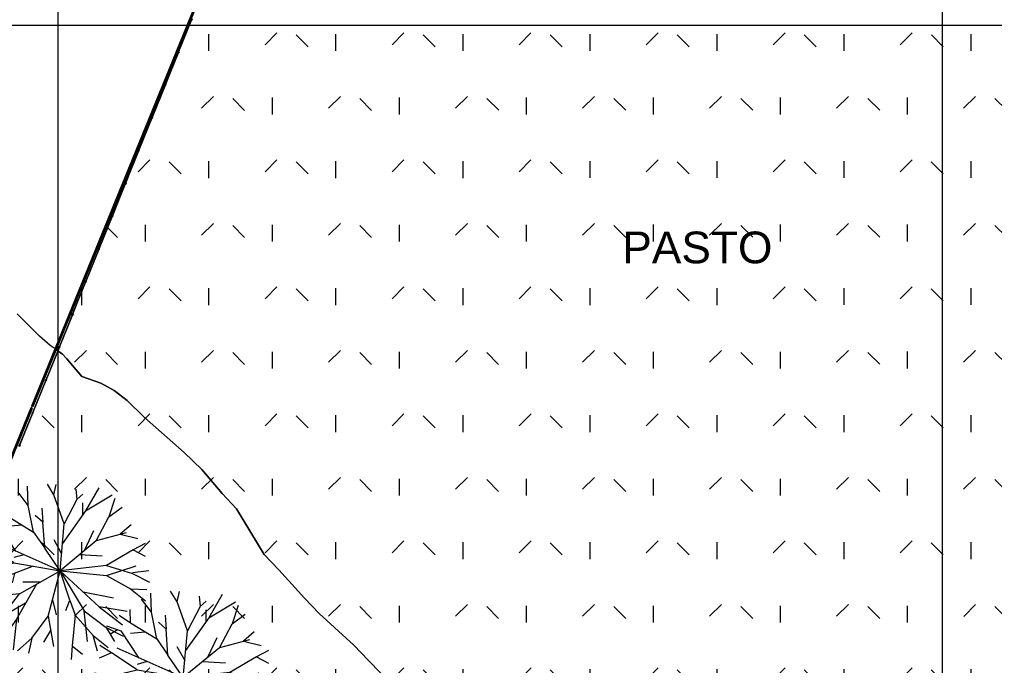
# Model space of a CAD drawing. Header units: metres. Extents: x -207 to 292, y -187 to 169.
# Drawn here: x -102.4 to -47.3, y 82.7 to 119.2 of the extents above; entities that cross this region are included whole.
import ezdxf

# ---------------------------------------------------------------- set-up
doc = ezdxf.new("R2010")
doc.units = ezdxf.units.M
doc.linetypes.add('IMPORT-IMPORT-LÍMITE2 _2_', pattern=[36.83, 6.35, -2.54, 0, -2.54, 25.4, 0, 0, 0])
for name, color, linetype, lineweight in [('A-GLAZ-CWMG', 7, 'Continuous', 9), ('ACHURADO', 7, 'Continuous', 9), ('arboles y arbustos', 7, 'Continuous', 9), ('C-TOPO', 7, 'Continuous', 9), ('C-TOPO-MAJR', 7, 'Continuous', 35), ('grilla', 7, 'Continuous', 9), ('linea propiedad', 7, 'IMPORT-IMPORT-LÍMITE2 _2_', 35)]:
    doc.layers.add(name, color=color, linetype=linetype, lineweight=lineweight)
doc.layers.add('PR10-ARQ-PL-001-Emplazamiento-C-1_dwg', color=7, linetype='Continuous', lineweight=9, true_color=0x767676)
doc.layers.add('TEXTO', color=5, linetype='Continuous', lineweight=9, true_color=0x0000ff)
doc.styles.add('Arial', font='arial.ttf', dxfattribs={"height": 1.792988})

# ---------------------------------------------------------------- blocks, each defined once
blk = doc.blocks.new('PR10-ARQ-PL-001-Emplazamiento-C-1_dwg_Circular Mullion - 5mm-517344-PLANTA EMPLAZAMIENTO-674655-PLANTA EMPLAZAMIENTO ACTUALIZADO')
at = {"layer": 'A-GLAZ-CWMG', "flags": 128}
for points in [[(-84.442, 139.656), (-83.711, 141.464), (-83.713, 141.465), (-83.716, 141.466), (-84.446, 139.658), (-84.444, 139.657)], [(-84.444, 139.657), (-83.713, 141.465)]]:
    blk.add_lwpolyline(points, close=True, dxfattribs=at)
blk = doc.blocks.new('PR10-ARQ-PL-001-Emplazamiento-C-1_dwg_Rectangular Mullion - 50 x 50 mm-517346-PLANTA EMPLAZAMIENTO-674657-PLANTA EMPLAZAMIENTO ACTUALIZADO')
at = {"layer": 'A-GLAZ-CWMG', "flags": 128}
blk.add_lwpolyline([(0.025, 0.025), (-0.025, 0.025), (-0.025, -0.025), (0.025, -0.025)], close=True, dxfattribs=at)
blk = doc.blocks.new('PR10-ARQ-PL-001-Emplazamiento-C-1_dwg_Rectangular Mullion - 50 x 50 mm-517357-PLANTA EMPLAZAMIENTO-674659-PLANTA EMPLAZAMIENTO ACTUALIZADO')
at = {"layer": 'A-GLAZ-CWMG', "flags": 128}
blk.add_lwpolyline([(0.025, 0.025), (0.025, -0.025), (-0.025, -0.025), (-0.025, 0.025)], close=True, dxfattribs=at)
blk = doc.blocks.new('PR10-ARQ-PL-001-Emplazamiento-C-1_dwg_PR10-ARQ-PL-001-Emplazamiento-WIP-A_dwg_arbolito2-671575-PLANTA EMPLAZAMIENTO-674710-PLANTA EMPLAZAMIENTO ACTUALIZADO')
at = {"layer": 'arboles y arbustos'}
for p, q in [((79, 3660), (-283, 4264)), ((-1368, 3061), (-1929, 3801)), ((3531, 3446), (3194, 2410)), ((1704, 3199), (1704, 2495)), ((1878, 2746), (565, 895)), ((-3295, 2076), (-3678, 1817)), ((-2547, 1888), (-1721, 1960)), ((76, 1135), (516, 326)), ((2336, 1620), (1807, 496)), ((-3637, 777), (-4331, 473)), ((-1609, 271), (-2183, 115)), ((2821, 188), (1534, 261)), ((-3269, -458), (-3616, -929)), ((3068, -911), (4732, -361)), ((-3676, -555), (-4665, -988)), ((-2140, -787), (-2280, -1329)), ((5457, -647), (4542, -746)), ((-716, -1292), (-1676, -1292)), ((-4369, -2226), (-3610, -2120)), ((1739, -1838), (3454, -2164)), ((4413, -1655), (5341, -1707)), ((-2328, -2920), (-1527, -2458)), ((6, -2283), (211, -3139)), ((-2796, -3175), (-3300, -4141)), ((-2023, -3367), (-2208, -5117)), ((3034, -3854), (4001, -4335)), ((-482, -4668), (-87, -4026)), ((-1156, -4443), (-1342, -5303)), ((1114, -4886), (1071, -5652))]:
    blk.add_line(p, q, dxfattribs=at)
at = {"layer": 'arboles y arbustos', "flags": 128}
for points in [[(-2560, 2465), (-1063, 1554), (-1368, 3061), (-1401, 4150)], [(1385, 3388), (661, 2007), (79, 3660), (221, 4243)], [(1322, 3974), (1385, 3388), (1728, 3690)], [(2623, 4059), (1878, 2746), (3390, 3652)], [(-3197, 2891), (-2560, 2465), (-2576, 3223)], [(-589, 2897), (-531, 2106), (-968, 2495)], [(4172, 1505), (2480, 1049), (3194, 2410), (3940, 2964)], [(-3908, 2302), (-3099, 2004), (-2078, 473)], [(-1063, 1554), (-433, 633), (-531, 2106)], [(2480, 1049), (433, -633), (661, 2007)], [(4449, 1960), (3842, 1426), (4838, 1183)], [(-4583, -358), (-3676, -555), (-2181, -197), (-3637, 777), (-4292, 1176)], [(-2181, -197), (433, -633), (-3312, 1026)], [(-1866, -1951), (433, -633), (-433, 633)], [(5254, 901), (4577, 540), (5249, 185)], [(4577, 540), (3067, -348), (433, -633), (2646, -2675)], [(-1080, -381), (-3199, -1193), (-4453, -2432)], [(3067, -348), (4539, -791), (5502, -1281)], [(-230, -3198), (433, -633), (1795, -2906)], [(997, -2297), (433, -633), (3068, -911), (4413, -1655), (5264, -2335)], [(-898, -1396), (-2023, -3367), (-2901, -4596)], [(-3623, -3597), (-2796, -3175), (-1866, -1951), (-3610, -2120), (-3954, -2795)], [(757, -2895), (997, -2297), (1284, -3142)], [(4224, -2938), (2646, -2675), (3965, -3695)], [(-1963, -5161), (-1156, -4443), (-230, -3198), (68, -4925)], [(2305, -4291), (1284, -3142), (1114, -4886), (1710, -5354)], [(1996, -4647), (1795, -2906), (3034, -3854), (3507, -4643)], [(2561, -5184), (2305, -4291), (3157, -4971)]]:
    blk.add_lwpolyline(points, dxfattribs=at)
blk = doc.blocks.new('PR10-ARQ-PL-001-Emplazamiento-C-1_dwg-674643-PLANTA EMPLAZAMIENTO ACTUALIZADO')
at = {"layer": 'ACHURADO'}
h = blk.add_hatch(dxfattribs=at)
h.set_pattern_fill('FP_1', color=256, style=0, pattern_type=2)
h.set_pattern_definition([(90, (-655750.258, -5498481.082), (-3.592, 3.592), [0.9525, -6.232]), (45, (-655750.258, -5498481.082), (-3.5921024484, 3.5921024484), [0.9525, -4.127]), (135, (-655750.258, -5498481.082), (-3.5921024484, -3.5921024484), [0.9525, -4.127])])
h.paths.add_polyline_path([(-161.771, -49.779), (-127.862, -43.679), (-120.948, -28.309), (-111.803, -11.418), (-104.331, 0.453), (-97.266, 16.755), (-92.284, 29.861), (-84.153, 48.383), (-83.895, 48.922), (-83.576, 49.56), (-83.246, 50.193), (-82.906, 50.82), (-82.555, 51.442), (-82.193, 52.057), (-81.821, 52.666), (-81.047, 53.865), (-80.645, 54.455), (-80.233, 55.037), (-79.811, 55.613), (-79.38, 56.182), (-75.091, 62.133), (-74.617, 62.76), (-74.134, 63.38), (-73.641, 63.992), (-73.138, 64.596), (-72.625, 65.192), (-72.103, 65.779), (-71.572, 66.359), (-70.664, 67.305), (-70.482, 67.491), (-69.923, 68.045), (-69.356, 68.589), (-68.78, 69.124), (-68.196, 69.65), (-67.003, 70.673), (-66.394, 71.17), (-65.778, 71.658), (-65.153, 72.136), (-64.522, 72.603), (-63.882, 73.061), (-63.236, 73.508), (-62.583, 73.945), (-61.922, 74.371), (-61.255, 74.787), (-60.582, 75.192), (-59.902, 75.586), (-59.306, 75.883), (-58.704, 76.167), (-58.097, 76.441), (-57.486, 76.702), (-56.869, 76.952), (-56.247, 77.19), (-55.621, 77.416), (-54.991, 77.63), (-54.357, 77.832), (-53.077, 78.199), (-52.433, 78.364), (-51.785, 78.517), (-51.134, 78.658), (-50.481, 78.785), (-49.826, 78.901), (-49.168, 79.003), (-48.509, 79.093), (-47.848, 79.171), (-47.185, 79.236), (-45.858, 79.327), (-45.193, 79.354), (-44.527, 79.367), (-43.862, 79.368), (-43.196, 79.357), (-42.531, 79.332), (-41.867, 79.295), (-41.203, 79.245), (-40.54, 79.183), (-39.879, 79.108), (-39.219, 79.02), (-38.562, 78.919), (-37.906, 78.806), (-37.252, 78.68), (-36.601, 78.542), (-35.953, 78.392), (-35.308, 78.229), (-34.666, 78.053), (47.551, 57.663), (47.81, 57.578), (48.073, 57.505), (48.338, 57.445), (48.607, 57.396), (48.877, 57.361), (49.148, 57.338), (49.421, 57.327), (49.693, 57.329), (49.966, 57.344), (50.237, 57.372), (50.506, 57.412), (50.774, 57.464), (51.038, 57.529), (51.3, 57.606), (51.811, 57.797), (52.059, 57.909), (52.301, 58.033), (52.538, 58.169), (52.768, 58.315), (52.991, 58.471), (53.207, 58.638), (53.414, 58.815), (53.614, 59.001), (53.804, 59.196), (53.985, 59.4), (54.156, 59.612), (54.318, 59.831), (54.469, 60.058), (54.609, 60.292), (54.738, 60.532), (54.856, 60.778), (54.962, 61.028), (55.057, 61.284), (55.14, 61.544), (55.21, 61.807), (55.269, 62.073), (55.314, 62.342), (55.348, 62.613), (55.368, 62.884), (55.486, 68.004), (-83.704, 141.488), (-151.221, -23.933)])
h.paths.add_polyline_path([(-98.109, 19.735), (-100.027, 20.525), (-97.678, 26.227), (-95.761, 25.431), (-97.988, 20.027)])
h.paths.add_polyline_path([(-94.264, 28.288), (-97.543, 29.64), (-95.193, 35.341), (-91.917, 33.984), (-94.257, 28.306)])
h.paths.add_polyline_path([(-88.37, 41.33), (-91.648, 42.682), (-89.298, 48.383), (-86.02, 47.032), (-88.359, 41.356)])
h.paths.add_polyline_path([(-107.511, 62.681), (-109.81, 61.362), (-111.554, 61.194), (-112.168, 61.108), (-111.143, 62.121), (-109.024, 62.933)])
h.paths.add_polyline_path([(-107.511, 62.681), (-104.877, 62.965), (-103.986, 62.697), (-104.876, 62.403)])
h.paths.add_polyline_path([(-106.042, 59.476), (-106.66, 60.171), (-107.511, 62.681), (-106.15, 60.408)])
h.paths.add_polyline_path([(-97.117, 62.944), (-99.416, 61.625), (-101.16, 61.457), (-101.774, 61.371), (-100.749, 62.384), (-98.63, 63.196)])
h.paths.add_polyline_path([(-95.648, 59.739), (-96.266, 60.434), (-97.117, 62.944), (-95.756, 60.671)])
h.paths.add_polyline_path([(-94.482, 62.666), (-97.117, 62.944), (-94.483, 63.228), (-93.592, 62.96)])
h.paths.add_polyline_path([(-104.12, 64.725), (-104.103, 64.74), (-104.082, 64.735)])
h.paths.add_polyline_path([(-103.959, 75.174), (-101.325, 75.458), (-100.433, 75.19), (-101.324, 74.896)])
h.paths.add_polyline_path([(-108.615, 73.601), (-107.591, 74.613), (-105.472, 75.426), (-103.959, 75.174), (-106.258, 73.855), (-108.002, 73.687)])
h.paths.add_polyline_path([(-100.567, 77.218), (-100.55, 77.233), (-100.53, 77.228)])
at = {"layer": 'C-TOPO', "flags": 128}
for points in [[(-103.077, 94.024), (-101.714, 97.363), (-101.171, 98.693), (-100.964, 99.199), (-100.563, 100.182), (-100.151, 101.193), (-100.146, 101.204), (-96.255, 110.739), (-96.14, 111.02), (-96.131, 111.042), (-96.122, 111.063), (-95.962, 111.456), (-95.714, 112.063), (-95.605, 112.33), (-93.248, 118.106), (-92.613, 119.661)], [(-92.613, 119.661), (-93.248, 118.106), (-95.605, 112.33), (-95.714, 112.063), (-95.962, 111.456), (-96.122, 111.063), (-96.131, 111.042), (-96.14, 111.02), (-96.255, 110.739), (-100.146, 101.204), (-100.151, 101.193), (-100.563, 100.182), (-100.964, 99.199), (-101.171, 98.693), (-101.714, 97.363), (-103.077, 94.024)]]:
    blk.add_lwpolyline(points, dxfattribs=at)
at = {"layer": 'C-TOPO-MAJR', "color": 1, "lineweight": 9, "true_color": 0xff0000, "flags": 128}
blk.add_lwpolyline([(-80.702, 80.916), (-82.701, 82.988), (-83.528, 83.855), (-85.493, 85.642), (-86.32, 86.51), (-87.77, 88.116), (-88.597, 88.984), (-90.153, 91.555), (-90.98, 92.423), (-92.131, 93.775), (-93.122, 94.742), (-95.358, 96.723), (-96.349, 97.691), (-97.08, 98.243), (-97.833, 98.672), (-98.9, 99.037), (-99.764, 100.035), (-99.994, 100.301), (-100.4, 100.582), (-100.426, 100.6), (-100.706, 100.794), (-101.308, 101.326), (-102.568, 102.582)], dxfattribs=at)
at = {"layer": 'grilla'}
for p, q in [((-100.258, 166.258), (-100.258, -186.737)), ((-50.258, 166.258), (-50.258, -114.169)), ((-207.182, 118.918), (240.531, 118.918))]:
    blk.add_line(p, q, dxfattribs=at)
at = {"layer": 'linea propiedad', "flags": 128}
blk.add_lwpolyline([(143.795, -0.255), (151.813, 17.148), (-83.704, 141.488), (-161.771, -49.779), (-137.14, -85.351), (-83.167, -127.74), (-59.701, -140.481)], dxfattribs=at)
for p in [(-8.991, -22.252), (-8.991, -22.252), (-8.991, -22.252), (-9.74, -24.107), (-9.74, -24.107), (-9.74, -24.107), (-10.489, -25.961), (-10.489, -25.961), (-10.489, -25.961), (-11.238, -27.816), (-11.238, -27.816), (-11.238, -27.816), (-11.987, -29.67), (-11.987, -29.67), (-11.987, -29.67), (-12.737, -31.524), (-12.737, -31.524), (-12.737, -31.524), (-13.486, -33.379), (-13.486, -33.379), (-13.486, -33.379), (-14.235, -35.233), (-14.235, -35.233), (-14.235, -35.233), (-14.984, -37.087), (-14.984, -37.087), (-14.984, -37.087), (-15.733, -38.942), (-15.733, -38.942), (-15.733, -38.942), (-16.483, -40.796), (-16.483, -40.796), (-16.483, -40.796), (-17.232, -42.65), (-17.232, -42.65), (-17.232, -42.65), (-17.981, -44.505), (-17.981, -44.505), (-17.981, -44.505)]:
    blk.add_blockref('PR10-ARQ-PL-001-Emplazamiento-C-1_dwg_Circular Mullion - 5mm-517344-PLANTA EMPLAZAMIENTO-674655-PLANTA EMPLAZAMIENTO ACTUALIZADO', p)
at = {"extrusion": (0, 0, -1), "rotation": 292.0000000000001}
for name, p in [('PR10-ARQ-PL-001-Emplazamiento-C-1_dwg_Rectangular Mullion - 50 x 50 mm-517346-PLANTA EMPLAZAMIENTO-674657-PLANTA EMPLAZAMIENTO ACTUALIZADO', (92.695, 119.236)), ('PR10-ARQ-PL-001-Emplazamiento-C-1_dwg_Rectangular Mullion - 50 x 50 mm-517357-PLANTA EMPLAZAMIENTO-674659-PLANTA EMPLAZAMIENTO ACTUALIZADO', (92.695, 119.236)), ('PR10-ARQ-PL-001-Emplazamiento-C-1_dwg_Rectangular Mullion - 50 x 50 mm-517346-PLANTA EMPLAZAMIENTO-674657-PLANTA EMPLAZAMIENTO ACTUALIZADO', (93.444, 117.381)), ('PR10-ARQ-PL-001-Emplazamiento-C-1_dwg_Rectangular Mullion - 50 x 50 mm-517357-PLANTA EMPLAZAMIENTO-674659-PLANTA EMPLAZAMIENTO ACTUALIZADO', (93.444, 117.381)), ('PR10-ARQ-PL-001-Emplazamiento-C-1_dwg_Rectangular Mullion - 50 x 50 mm-517346-PLANTA EMPLAZAMIENTO-674657-PLANTA EMPLAZAMIENTO ACTUALIZADO', (94.193, 115.527)), ('PR10-ARQ-PL-001-Emplazamiento-C-1_dwg_Rectangular Mullion - 50 x 50 mm-517357-PLANTA EMPLAZAMIENTO-674659-PLANTA EMPLAZAMIENTO ACTUALIZADO', (94.193, 115.527)), ('PR10-ARQ-PL-001-Emplazamiento-C-1_dwg_Rectangular Mullion - 50 x 50 mm-517346-PLANTA EMPLAZAMIENTO-674657-PLANTA EMPLAZAMIENTO ACTUALIZADO', (94.942, 113.673)), ('PR10-ARQ-PL-001-Emplazamiento-C-1_dwg_Rectangular Mullion - 50 x 50 mm-517357-PLANTA EMPLAZAMIENTO-674659-PLANTA EMPLAZAMIENTO ACTUALIZADO', (94.942, 113.673)), ('PR10-ARQ-PL-001-Emplazamiento-C-1_dwg_Rectangular Mullion - 50 x 50 mm-517346-PLANTA EMPLAZAMIENTO-674657-PLANTA EMPLAZAMIENTO ACTUALIZADO', (95.691, 111.818)), ('PR10-ARQ-PL-001-Emplazamiento-C-1_dwg_Rectangular Mullion - 50 x 50 mm-517357-PLANTA EMPLAZAMIENTO-674659-PLANTA EMPLAZAMIENTO ACTUALIZADO', (95.691, 111.818)), ('PR10-ARQ-PL-001-Emplazamiento-C-1_dwg_Rectangular Mullion - 50 x 50 mm-517346-PLANTA EMPLAZAMIENTO-674657-PLANTA EMPLAZAMIENTO ACTUALIZADO', (96.441, 109.964)), ('PR10-ARQ-PL-001-Emplazamiento-C-1_dwg_Rectangular Mullion - 50 x 50 mm-517357-PLANTA EMPLAZAMIENTO-674659-PLANTA EMPLAZAMIENTO ACTUALIZADO', (96.441, 109.964)), ('PR10-ARQ-PL-001-Emplazamiento-C-1_dwg_Rectangular Mullion - 50 x 50 mm-517346-PLANTA EMPLAZAMIENTO-674657-PLANTA EMPLAZAMIENTO ACTUALIZADO', (97.19, 108.11)), ('PR10-ARQ-PL-001-Emplazamiento-C-1_dwg_Rectangular Mullion - 50 x 50 mm-517357-PLANTA EMPLAZAMIENTO-674659-PLANTA EMPLAZAMIENTO ACTUALIZADO', (97.19, 108.11)), ('PR10-ARQ-PL-001-Emplazamiento-C-1_dwg_Rectangular Mullion - 50 x 50 mm-517346-PLANTA EMPLAZAMIENTO-674657-PLANTA EMPLAZAMIENTO ACTUALIZADO', (97.939, 106.255)), ('PR10-ARQ-PL-001-Emplazamiento-C-1_dwg_Rectangular Mullion - 50 x 50 mm-517357-PLANTA EMPLAZAMIENTO-674659-PLANTA EMPLAZAMIENTO ACTUALIZADO', (97.939, 106.255)), ('PR10-ARQ-PL-001-Emplazamiento-C-1_dwg_Rectangular Mullion - 50 x 50 mm-517346-PLANTA EMPLAZAMIENTO-674657-PLANTA EMPLAZAMIENTO ACTUALIZADO', (98.688, 104.401)), ('PR10-ARQ-PL-001-Emplazamiento-C-1_dwg_Rectangular Mullion - 50 x 50 mm-517357-PLANTA EMPLAZAMIENTO-674659-PLANTA EMPLAZAMIENTO ACTUALIZADO', (98.688, 104.401)), ('PR10-ARQ-PL-001-Emplazamiento-C-1_dwg_Rectangular Mullion - 50 x 50 mm-517346-PLANTA EMPLAZAMIENTO-674657-PLANTA EMPLAZAMIENTO ACTUALIZADO', (99.437, 102.547)), ('PR10-ARQ-PL-001-Emplazamiento-C-1_dwg_Rectangular Mullion - 50 x 50 mm-517357-PLANTA EMPLAZAMIENTO-674659-PLANTA EMPLAZAMIENTO ACTUALIZADO', (99.437, 102.547)), ('PR10-ARQ-PL-001-Emplazamiento-C-1_dwg_Rectangular Mullion - 50 x 50 mm-517346-PLANTA EMPLAZAMIENTO-674657-PLANTA EMPLAZAMIENTO ACTUALIZADO', (100.187, 100.692)), ('PR10-ARQ-PL-001-Emplazamiento-C-1_dwg_Rectangular Mullion - 50 x 50 mm-517357-PLANTA EMPLAZAMIENTO-674659-PLANTA EMPLAZAMIENTO ACTUALIZADO', (100.187, 100.692)), ('PR10-ARQ-PL-001-Emplazamiento-C-1_dwg_Rectangular Mullion - 50 x 50 mm-517346-PLANTA EMPLAZAMIENTO-674657-PLANTA EMPLAZAMIENTO ACTUALIZADO', (100.936, 98.838)), ('PR10-ARQ-PL-001-Emplazamiento-C-1_dwg_Rectangular Mullion - 50 x 50 mm-517357-PLANTA EMPLAZAMIENTO-674659-PLANTA EMPLAZAMIENTO ACTUALIZADO', (100.936, 98.838)), ('PR10-ARQ-PL-001-Emplazamiento-C-1_dwg_Rectangular Mullion - 50 x 50 mm-517346-PLANTA EMPLAZAMIENTO-674657-PLANTA EMPLAZAMIENTO ACTUALIZADO', (101.685, 96.983)), ('PR10-ARQ-PL-001-Emplazamiento-C-1_dwg_Rectangular Mullion - 50 x 50 mm-517357-PLANTA EMPLAZAMIENTO-674659-PLANTA EMPLAZAMIENTO ACTUALIZADO', (101.685, 96.983)), ('PR10-ARQ-PL-001-Emplazamiento-C-1_dwg_Rectangular Mullion - 50 x 50 mm-517346-PLANTA EMPLAZAMIENTO-674657-PLANTA EMPLAZAMIENTO ACTUALIZADO', (102.434, 95.129)), ('PR10-ARQ-PL-001-Emplazamiento-C-1_dwg_Rectangular Mullion - 50 x 50 mm-517357-PLANTA EMPLAZAMIENTO-674659-PLANTA EMPLAZAMIENTO ACTUALIZADO', (102.434, 95.129))]:
    blk.add_blockref(name, p, dxfattribs=at)
at = {"xscale": 0.001, "yscale": 0.001, "zscale": 0.001}
for p in [(-100.576, 88.694), (-93.603, 82.645)]:
    blk.add_blockref('PR10-ARQ-PL-001-Emplazamiento-C-1_dwg_PR10-ARQ-PL-001-Emplazamiento-WIP-A_dwg_arbolito2-671575-PLANTA EMPLAZAMIENTO-674710-PLANTA EMPLAZAMIENTO ACTUALIZADO', p, dxfattribs=at)
at = {"layer": 'TEXTO', "insert": (-68.341, 107.24), "char_height": 1.793, "width": 8.62391, "attachment_point": 1, "line_spacing_factor": 0.941778, "style": 'Arial'}
blk.add_mtext('PASTO', dxfattribs=at)
blk = doc.blocks.new('Circular Mullion - 5mm-517344-PLANTA EMPLAZAMIENTO ACTUALIZADO')
at = {"layer": 'A-GLAZ-CWMG'}
for p, q in [((-83.716, 141.466), (-84.446, 139.658)), ((-84.444, 139.657), (-83.713, 141.465)), ((-83.713, 141.465), (-84.444, 139.657)), ((-84.442, 139.656), (-83.711, 141.464)), ((-83.713, 141.465), (-83.716, 141.466)), ((-83.711, 141.464), (-83.713, 141.465)), ((-84.446, 139.658), (-84.444, 139.657)), ((-84.444, 139.657), (-84.442, 139.656))]:
    blk.add_line(p, q, dxfattribs=at)
blk = doc.blocks.new('Rectangular Mullion - 50 x 50 mm-517346-PLANTA EMPLAZAMIENTO ACTUALIZADO')
at = {"layer": 'A-GLAZ-CWMG'}
for p, q in [((0.025, 0.025), (-0.025, 0.025)), ((-0.025, 0.025), (-0.025, -0.025)), ((0.025, -0.025), (0.025, 0.025)), ((-0.025, -0.025), (0.025, -0.025))]:
    blk.add_line(p, q, dxfattribs=at)
blk = doc.blocks.new('Rectangular Mullion - 50 x 50 mm-517357-PLANTA EMPLAZAMIENTO ACTUALIZADO')
at = {"layer": 'A-GLAZ-CWMG'}
for p, q in [((-0.025, -0.025), (-0.025, 0.025)), ((-0.025, 0.025), (0.025, 0.025)), ((0.025, 0.025), (0.025, -0.025)), ((0.025, -0.025), (-0.025, -0.025))]:
    blk.add_line(p, q, dxfattribs=at)

msp = doc.modelspace()

# ---------------------------------------------------------------- linework, layer by layer
at = {"layer": 'C-TOPO'}
for p, q in [((-93.248, 118.106), (-92.613, 119.661)), ((-92.613, 119.661), (-93.248, 118.106)), ((-95.605, 112.33), (-93.248, 118.106)), ((-93.248, 118.106), (-95.605, 112.33)), ((-95.962, 111.456), (-95.714, 112.063)), ((-95.714, 112.063), (-95.962, 111.456)), ((-95.714, 112.063), (-95.605, 112.33)), ((-95.605, 112.33), (-95.714, 112.063)), ((-96.122, 111.063), (-95.962, 111.456)), ((-95.962, 111.456), (-96.122, 111.063)), ((-96.255, 110.739), (-96.14, 111.02)), ((-96.14, 111.02), (-96.255, 110.739)), ((-96.14, 111.02), (-96.131, 111.042)), ((-96.131, 111.042), (-96.14, 111.02)), ((-96.131, 111.042), (-96.122, 111.063)), ((-96.122, 111.063), (-96.131, 111.042)), ((-100.146, 101.204), (-96.255, 110.739)), ((-96.255, 110.739), (-100.146, 101.204)), ((-100.563, 100.182), (-100.151, 101.193)), ((-100.151, 101.193), (-100.563, 100.182)), ((-100.151, 101.193), (-100.146, 101.204)), ((-100.146, 101.204), (-100.151, 101.193)), ((-100.964, 99.199), (-100.563, 100.182)), ((-100.563, 100.182), (-100.964, 99.199)), ((-101.171, 98.693), (-100.964, 99.199)), ((-100.964, 99.199), (-101.171, 98.693)), ((-101.714, 97.363), (-101.171, 98.693)), ((-101.171, 98.693), (-101.714, 97.363)), ((-103.077, 94.024), (-101.714, 97.363)), ((-101.714, 97.363), (-103.077, 94.024))]:
    msp.add_line(p, q, dxfattribs=at)
at = {"layer": 'C-TOPO-MAJR', "color": 1, "lineweight": 9, "true_color": 0xff0000, "flags": 128}
for points in [[(-100.4, 100.582), (-100.426, 100.6), (-100.706, 100.794), (-101.308, 101.326), (-102.568, 102.582)], [(-100.4, 100.582), (-99.994, 100.301), (-99.764, 100.035), (-98.9, 99.037), (-97.833, 98.672), (-97.08, 98.243), (-96.349, 97.691), (-95.358, 96.723), (-93.122, 94.742), (-92.131, 93.775), (-90.98, 92.423), (-90.153, 91.555), (-88.597, 88.984), (-87.77, 88.116), (-86.32, 86.51), (-85.493, 85.642), (-83.528, 83.855), (-82.701, 82.988), (-80.702, 80.916)]]:
    msp.add_lwpolyline(points, dxfattribs=at)

# ---------------------------------------------------------------- block references
at = {"layer": 'A-GLAZ-CWMG'}
for p in [(-8.991, -22.252), (-8.991, -22.252), (-8.991, -22.252), (-9.74, -24.107), (-9.74, -24.107), (-9.74, -24.107), (-10.489, -25.961), (-10.489, -25.961), (-10.489, -25.961), (-11.238, -27.816), (-11.238, -27.816), (-11.238, -27.816), (-11.987, -29.67), (-11.987, -29.67), (-11.987, -29.67), (-12.737, -31.524), (-12.737, -31.524), (-12.737, -31.524), (-13.486, -33.379), (-13.486, -33.379), (-13.486, -33.379), (-14.235, -35.233), (-14.235, -35.233), (-14.235, -35.233), (-14.984, -37.087), (-14.984, -37.087), (-14.984, -37.087), (-15.733, -38.942), (-15.733, -38.942), (-15.733, -38.942), (-16.483, -40.796), (-16.483, -40.796), (-16.483, -40.796), (-17.232, -42.65), (-17.232, -42.65), (-17.232, -42.65), (-17.981, -44.505), (-17.981, -44.505), (-17.981, -44.505)]:
    msp.add_blockref('Circular Mullion - 5mm-517344-PLANTA EMPLAZAMIENTO ACTUALIZADO', p, dxfattribs=at)
at = {"layer": 'A-GLAZ-CWMG', "extrusion": (0, 0, -1), "rotation": 292.0000000000001}
for name, p in [('Rectangular Mullion - 50 x 50 mm-517346-PLANTA EMPLAZAMIENTO ACTUALIZADO', (92.695, 119.236)), ('Rectangular Mullion - 50 x 50 mm-517357-PLANTA EMPLAZAMIENTO ACTUALIZADO', (92.695, 119.236)), ('Rectangular Mullion - 50 x 50 mm-517346-PLANTA EMPLAZAMIENTO ACTUALIZADO', (93.444, 117.381)), ('Rectangular Mullion - 50 x 50 mm-517357-PLANTA EMPLAZAMIENTO ACTUALIZADO', (93.444, 117.381)), ('Rectangular Mullion - 50 x 50 mm-517346-PLANTA EMPLAZAMIENTO ACTUALIZADO', (94.193, 115.527)), ('Rectangular Mullion - 50 x 50 mm-517357-PLANTA EMPLAZAMIENTO ACTUALIZADO', (94.193, 115.527)), ('Rectangular Mullion - 50 x 50 mm-517346-PLANTA EMPLAZAMIENTO ACTUALIZADO', (94.942, 113.673)), ('Rectangular Mullion - 50 x 50 mm-517357-PLANTA EMPLAZAMIENTO ACTUALIZADO', (94.942, 113.673)), ('Rectangular Mullion - 50 x 50 mm-517346-PLANTA EMPLAZAMIENTO ACTUALIZADO', (95.691, 111.818)), ('Rectangular Mullion - 50 x 50 mm-517357-PLANTA EMPLAZAMIENTO ACTUALIZADO', (95.691, 111.818)), ('Rectangular Mullion - 50 x 50 mm-517346-PLANTA EMPLAZAMIENTO ACTUALIZADO', (96.441, 109.964)), ('Rectangular Mullion - 50 x 50 mm-517357-PLANTA EMPLAZAMIENTO ACTUALIZADO', (96.441, 109.964)), ('Rectangular Mullion - 50 x 50 mm-517346-PLANTA EMPLAZAMIENTO ACTUALIZADO', (97.19, 108.11)), ('Rectangular Mullion - 50 x 50 mm-517357-PLANTA EMPLAZAMIENTO ACTUALIZADO', (97.19, 108.11)), ('Rectangular Mullion - 50 x 50 mm-517346-PLANTA EMPLAZAMIENTO ACTUALIZADO', (97.939, 106.255)), ('Rectangular Mullion - 50 x 50 mm-517357-PLANTA EMPLAZAMIENTO ACTUALIZADO', (97.939, 106.255)), ('Rectangular Mullion - 50 x 50 mm-517346-PLANTA EMPLAZAMIENTO ACTUALIZADO', (98.688, 104.401)), ('Rectangular Mullion - 50 x 50 mm-517357-PLANTA EMPLAZAMIENTO ACTUALIZADO', (98.688, 104.401)), ('Rectangular Mullion - 50 x 50 mm-517346-PLANTA EMPLAZAMIENTO ACTUALIZADO', (99.437, 102.547)), ('Rectangular Mullion - 50 x 50 mm-517357-PLANTA EMPLAZAMIENTO ACTUALIZADO', (99.437, 102.547)), ('Rectangular Mullion - 50 x 50 mm-517346-PLANTA EMPLAZAMIENTO ACTUALIZADO', (100.187, 100.692)), ('Rectangular Mullion - 50 x 50 mm-517357-PLANTA EMPLAZAMIENTO ACTUALIZADO', (100.187, 100.692)), ('Rectangular Mullion - 50 x 50 mm-517346-PLANTA EMPLAZAMIENTO ACTUALIZADO', (100.936, 98.838)), ('Rectangular Mullion - 50 x 50 mm-517357-PLANTA EMPLAZAMIENTO ACTUALIZADO', (100.936, 98.838)), ('Rectangular Mullion - 50 x 50 mm-517346-PLANTA EMPLAZAMIENTO ACTUALIZADO', (101.685, 96.983)), ('Rectangular Mullion - 50 x 50 mm-517357-PLANTA EMPLAZAMIENTO ACTUALIZADO', (101.685, 96.983)), ('Rectangular Mullion - 50 x 50 mm-517346-PLANTA EMPLAZAMIENTO ACTUALIZADO', (102.434, 95.129)), ('Rectangular Mullion - 50 x 50 mm-517357-PLANTA EMPLAZAMIENTO ACTUALIZADO', (102.434, 95.129))]:
    msp.add_blockref(name, p, dxfattribs=at)
at = {"layer": 'PR10-ARQ-PL-001-Emplazamiento-C-1_dwg', "color": 7}
msp.add_blockref('PR10-ARQ-PL-001-Emplazamiento-C-1_dwg-674643-PLANTA EMPLAZAMIENTO ACTUALIZADO', (0, 0), dxfattribs=at)

doc.saveas('drawing.dxf')
